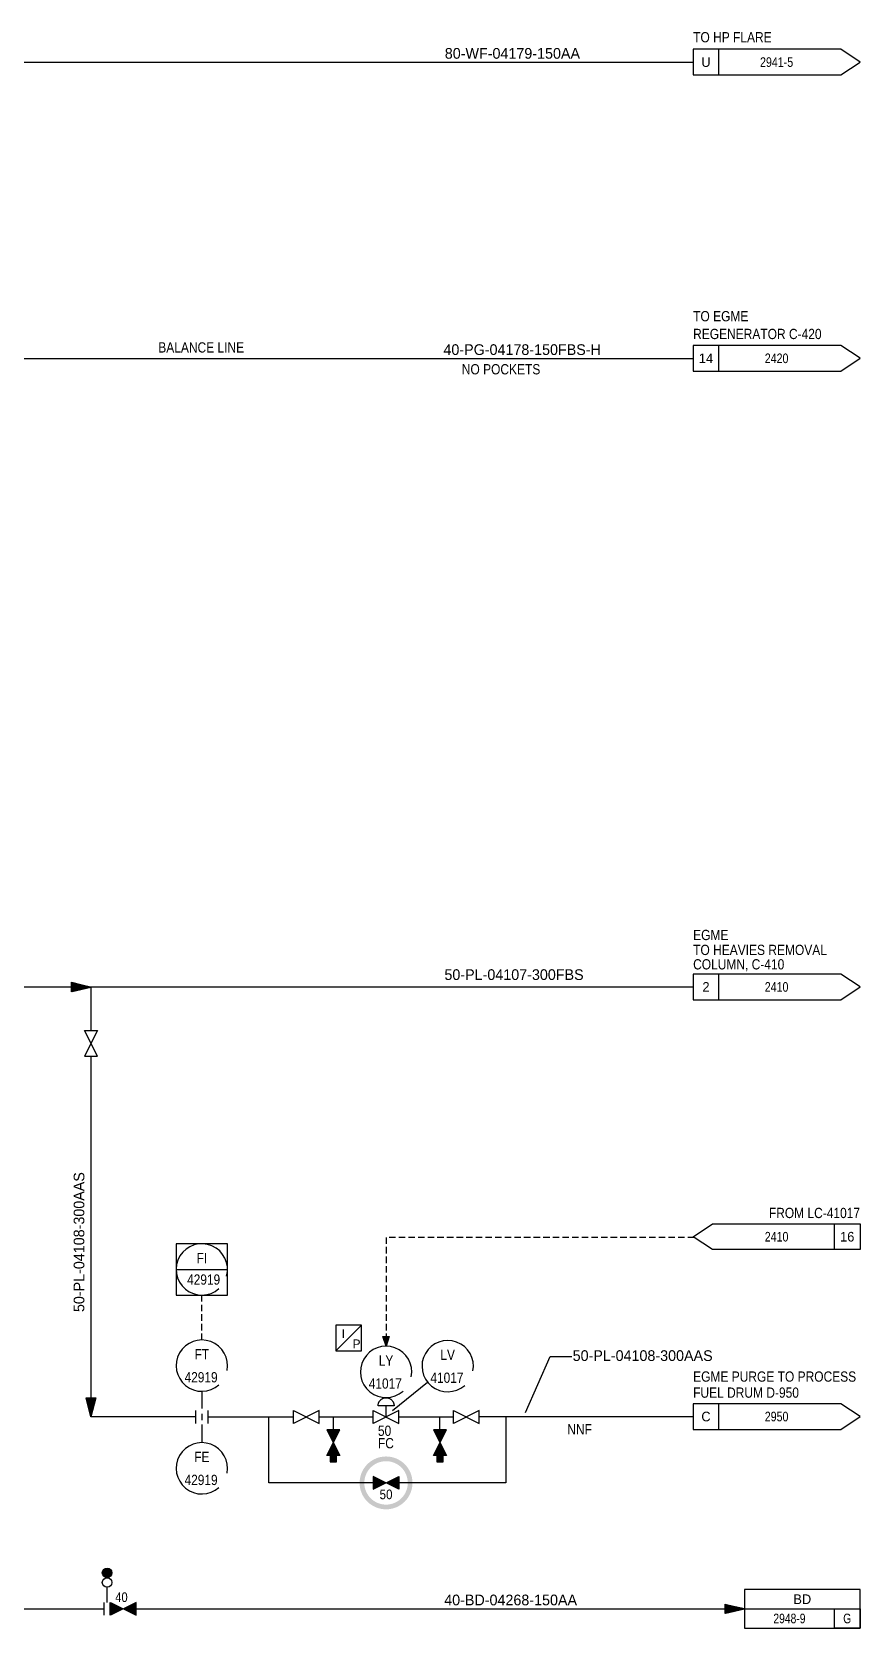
# Model space of a CAD drawing. Extents: x 31 to 826, y 98 to 532.
# Drawn here: x 632.6 to 826.1, y 138.6 to 511.8 of the extents above; entities that cross this region are included whole.
import ezdxf
from ezdxf.enums import TextEntityAlignment as Align

# ---------------------------------------------------------------- set-up
doc = ezdxf.new("R2010")
doc.units = 0
doc.header["$LTSCALE"] = 12
doc.header["$MEASUREMENT"] = 0
doc.linetypes.add('HIDDEN2', pattern=[0.1875, 0.125, -0.0625])
for name, color, linetype in [('ATEXT', 7, 'Continuous'), ('CODE', 1, 'Continuous'), ('ELECT', 3, 'HIDDEN2'), ('GRA', 7, 'Continuous'), ('INS', 2, 'Continuous'), ('INSATT', 2, 'Continuous'), ('INSBUB', 2, 'Continuous'), ('LINENO', 2, 'Continuous'), ('MIN', 6, 'Continuous'), ('PIP', 1, 'Continuous'), ('TEXT', 7, 'Continuous')]:
    doc.layers.add(name, color=color, linetype=linetype)
doc.styles.add('AUDIT_D_030815140751-1', font='Dengl.ttf')
doc.styles.add('INS_TAG', font='Dengl.ttf')
doc.styles.add('LETTER', font='Dengl.ttf')
doc.styles.get("Standard").update_dxf_attribs({"font": 'Dengl.ttf'})
doc.styles.add('style1', font='Dengl.ttf', dxfattribs={"height": 0.09375})
doc.styles.add('VAL_TAG', font='Dengl.ttf')
doc.dimstyles.new('JCO', dxfattribs={"dimtxt": 0.09375, "dimasz": 0.09375, "dimexe": 0.0625, "dimexo": 0.0625, "dimgap": 0.09375, "dimtad": 1, "dimtoh": 1, "dimdec": 4, "dimrnd": 0.0001, "dimzin": 3, "dimdsep": 46, "dimtxsty": 'Standard', "dimcen": -0.125, "dimdle": 0.0625, "dimclrd": 2, "dimclre": 2, "dimclrt": 4, "dimadec": 0, "dimazin": 0, "dimtfac": 1, "dimtdec": 4, "dimtix": 1, "dimtofl": 0, "dimtmove": 0, "dimatfit": 3, "dimfxl": 1, "dimtolj": 1, "dimtzin": 0, "dimarcsym": 0})

# ---------------------------------------------------------------- blocks, each defined once
blk = doc.blocks.new('-IVC1')
for p, q in [((-0.125, 0), (-0.125, 0)), ((0.125, 0), (0.125, 0))]:
    blk.add_line(p, q)
for points in [[(0.078, 0.109), (0.078, 0.113), (0.078, 0.118), (0.077, 0.122), (0.076, 0.126), (0.075, 0.13), (0.074, 0.134), (0.073, 0.137), (0.071, 0.141), (0.07, 0.145), (0.068, 0.148), (0.066, 0.152), (0.063, 0.155), (0.061, 0.159), (0.058, 0.162), (0.055, 0.165), (0.052, 0.167), (0.049, 0.17), (0.046, 0.173), (0.043, 0.175), (0.039, 0.177), (0.035, 0.179), (0.032, 0.181), (0.028, 0.182), (0.024, 0.184), (0.02, 0.185), (0.016, 0.186), (0.012, 0.187), (0.008, 0.187), (0.004, 0.187), (0, 0.188), (-0.004, 0.187), (-0.008, 0.187), (-0.012, 0.187), (-0.016, 0.186), (-0.02, 0.185), (-0.024, 0.184), (-0.028, 0.182), (-0.032, 0.181), (-0.035, 0.179), (-0.039, 0.177), (-0.043, 0.175), (-0.046, 0.173), (-0.049, 0.17), (-0.052, 0.167), (-0.055, 0.165), (-0.058, 0.162), (-0.061, 0.159), (-0.063, 0.155), (-0.066, 0.152), (-0.068, 0.148), (-0.07, 0.145), (-0.071, 0.141), (-0.073, 0.137), (-0.074, 0.134), (-0.075, 0.13), (-0.076, 0.126), (-0.077, 0.122), (-0.078, 0.118), (-0.078, 0.113), (-0.078, 0.109)], [(-0.125, -0.063), (-0.125, -0.063), (-0.125, 0.063), (0.125, -0.063), (0.125, 0.063), (-0.125, -0.063)], [(-0.078, 0.109), (-0.078, 0.109), (0.078, 0.109)], [(0, 0), (0, 0), (0, 0.109)]]:
    blk.add_lwpolyline(points)
at = {"layer": 'ATEXT', "color": 7, "linetype": 'Continuous'}
blk.add_line((0, 0.188), (0, 0.188), dxfattribs=at)
blk = doc.blocks.new('VG1')
at = {"layer": 'PIP', "color": 1, "linetype": 'Continuous'}
blk.add_lwpolyline([(-0.125, -0.063), (-0.125, -0.063), (-0.125, 0.063), (0.125, -0.063), (0.125, 0.063), (-0.125, -0.063)], dxfattribs=at)
blk = doc.blocks.new('A2')
at = {"layer": 'GRA', "color": 7, "linetype": 'Continuous'}
blk.add_lwpolyline([(0, 0), (-0.188, -0.047), (-0.188, 0.047), (0, 0), (-0.182, 0.04), (-0.182, -0.042), (0, 0), (-0.175, 0.034), (-0.175, -0.034), (0, 0), (-0.169, 0.028), (-0.169, -0.028), (0, 0), (-0.162, 0.022), (-0.162, -0.021), (0, 0), (-0.156, 0.016), (-0.156, -0.015), (0, 0), (-0.15, 0.011), (-0.15, -0.01), (0, 0), (-0.144, 0.006), (-0.144, -0.005), (0, 0), (-0.139, 0)], dxfattribs=at)
blk = doc.blocks.new('mis007')
blk.add_line((-1.375, -0.125), (-1.375, 0.125))
blk.add_lwpolyline([(-0.1875, -0.125), (0, 0), (-0.1875, 0.125), (-1.625, 0.125), (-1.625, -0.125)], close=True)
at = {"style": 'style1'}
for tag, p in [('#', (-1.5, -0.046875)), ('DWG.NUMBER', (-0.6875, -0.046875))]:
    blk.add_attdef(tag, text='', height=0.09375, dxfattribs=at).set_placement(p, align=Align.CENTER)
blk = doc.blocks.new('mis057')
blk.add_lwpolyline([(0, 0.188), (0, -0.188), (1.125, -0.188), (1.125, 0.188), (0, 0.188), (0, 0), (1.125, 0), (1.125, -0.188), (0.875, -0.188), (0.875, 0)])
at = {"style": 'LETTER'}
blk.add_attdef('1', (0.518, 0.046), '', height=0.0938, dxfattribs=at)
at = {"style": 'LETTER', "width": 0.8}
for tag, p in [('2', (0.031, -0.142)), ('3', (0.956, -0.143))]:
    blk.add_attdef(tag, p, '', height=0.0938, dxfattribs=at)
blk = doc.blocks.new('VALLGLC')
for p, q in [((-0.125, -0.062), (0.125, 0.062)), ((0.125, -0.062), (-0.125, 0.062)), ((-0.125, 0.062), (-0.125, -0.062)), ((0.125, 0.062), (0.125, -0.062))]:
    blk.add_line(p, q)
at = {"const_width": 0.469}
blk.add_lwpolyline([(0.023, 0, 1), (-0.023, 0, 1)], format="xyb", close=True, dxfattribs=at)
for p in [(-0.125, 0), (0.125, 0)]:
    blk.add_point(p)
for points in [[(0, 0), (-0.125, -0.062), (-0.125, 0.062)], [(0, 0), (0.125, -0.062), (0.125, 0.062)]]:
    blk.add_solid(points)
at = {"layer": 'CODE', "style": 'VAL_TAG'}
for tag, p in [('DISPLAY', (0, 0.093)), ('VALVE_CODE', (0, -0.182))]:
    blk.add_attdef(tag, text='', height=0.09, dxfattribs=at).set_placement(p, align=Align.CENTER)
at = {"layer": 'CODE', "style": 'VAL_TAG', "flags": 1}
for tag, p in [('VALVE_SIZE', (0, -0.314)), ('VALVE_LINE', (0, -0.453)), ('VALVE_SPEC', (0, -0.578)), ('VALVE_FITT', (0, -0.703)), ('VALVE_DWG', (0, -0.828))]:
    blk.add_attdef(tag, text='', height=0.09, dxfattribs=at).set_placement(p, align=Align.CENTER)
blk = doc.blocks.new('plug')
for p, q in [((0, 0.03125), (0.0625, 0.03125)), ((0, -0.03125), (0, 0.03125)), ((0.0625, 0.03125), (0.0625, -0.03125)), ((0.0625, -0.03125), (0, -0.03125))]:
    blk.add_line(p, q)
at = {"const_width": 0.0625}
blk.add_lwpolyline([(0.03125, -0.03125), (0.03125, 0.03125)], dxfattribs=at)
blk = doc.blocks.new('VN1A')
at = {"layer": 'PIP', "color": 1, "linetype": 'Continuous'}
for points in [[(0.065, -0.124), (0.065, -0.124), (-0.06, 0.126), (0.065, 0.126), (-0.06, -0.124), (0.065, -0.124)], [(0.054, 0.117), (-0.051, 0.117), (-0.046, 0.107), (0.049, 0.107), (0.046, 0.099), (-0.041, 0.099), (-0.037, 0.089), (0.042, 0.089), (0.038, 0.081), (-0.033, 0.081), (-0.029, 0.072), (0.034, 0.072), (0.03, 0.064), (-0.025, 0.064), (-0.022, 0.056), (0.026, 0.056), (0.022, 0.049), (-0.018, 0.049), (-0.014, 0.041), (0.018, 0.041), (0.014, 0.034), (-0.01, 0.034), (-0.006, 0.025), (0.01, 0.025), (0.008, 0.019), (-0.003, 0.019), (0, 0.012), (0.005, 0.012), (0.002, 0.007)], [(0.054, -0.115), (-0.051, -0.115), (-0.046, -0.105), (0.049, -0.105), (0.046, -0.097), (-0.041, -0.097), (-0.037, -0.088), (0.042, -0.088), (0.038, -0.08), (-0.033, -0.08), (-0.029, -0.071), (0.034, -0.071), (0.03, -0.063), (-0.025, -0.063), (-0.022, -0.055), (0.026, -0.055), (0.022, -0.047), (-0.018, -0.047), (-0.014, -0.04), (0.018, -0.04), (0.014, -0.032), (-0.01, -0.032), (-0.006, -0.024), (0.01, -0.024), (0.008, -0.017), (-0.003, -0.017), (0, -0.011), (0.005, -0.011), (0.002, -0.005)]]:
    blk.add_lwpolyline(points, dxfattribs=at)
blk = doc.blocks.new('AA3')
at = {"layer": 'GRA', "color": 7, "linetype": 'Continuous'}
blk.add_lwpolyline([(0, 0), (0.094, 0.031), (0.094, -0.031), (0, 0), (0.088, 0.02), (0.088, -0.02), (0, 0), (0.082, 0.012), (0.082, -0.012), (0, 0), (0.076, 0.006), (0.076, -0.006), (0, 0), (0.072, 0)], dxfattribs=at)
blk = doc.blocks.new('INS01B')
at = {"layer": 'INSBUB'}
blk.add_arc((0, 0), 0.25, 349.1931, 311.4096, dxfattribs=at)
at = {"layer": 'INSATT', "style": 'INS_TAG', "flags": 1}
blk.add_attdef('INS_HOST', text='', height=0.1, dxfattribs=at).set_placement((0, 0.269), align=Align.CENTER)
at = {"layer": 'INSATT', "style": 'INS_TAG', "width": 0.8649}
blk.add_attdef('INS_SERVICE', text='', height=0.1, dxfattribs=at).set_placement((0, 0.061), align=Align.CENTER)
blk.add_attdef('INS_NUM', (-0.168, -0.163), '', height=0.1, dxfattribs=at)
blk = doc.blocks.new('INS07_new')
blk.add_lwpolyline([(-0.25, 0.25), (-0.25, -0.25), (0.25, -0.25), (0.25, 0.25)], close=True)
blk.add_lwpolyline([(-0.25, 0), (0.25, 0)])
blk.add_arc((0, 0), 0.25, 345.0872, 311.8048)
at = {"style": 'INS_TAG', "flags": 1}
blk.add_attdef('INS_HOST', text='', height=0.1, dxfattribs=at).set_placement((0, 0.269), align=Align.CENTER)
at = {"style": 'INS_TAG', "width": 0.8649}
for tag, p in [('INS_SERVICE', (0, 0.061)), ('INS_NUM', (0, -0.162))]:
    blk.add_attdef(tag, text='', height=0.1, dxfattribs=at).set_placement(p, align=Align.CENTER)
blk = doc.blocks.new('IP-2')
at = {"layer": 'INS', "color": 2, "linetype": 'Continuous'}
for p, q in [((-0.125, -0.125), (0.125, 0.125)), ((0.125, 0.125), (-0.125, 0.125)), ((-0.125, 0.125), (-0.125, -0.125)), ((0.125, -0.125), (0.125, 0.125)), ((-0.125, -0.125), (0.125, -0.125))]:
    blk.add_line(p, q, dxfattribs=at)
at = {"style": 'LETTER'}
for s, p in [('I', (-0.069, 0.001)), ('P', (0.038, -0.099))]:
    blk.add_text(s, height=0.0854, dxfattribs=at).set_placement(p)
blk = doc.blocks.new('fsm003')
at = {"layer": 'PIP'}
for p, q in [((0, 0.062), (0, -0.062)), ((0.062, -0.062), (0.062, 0.062))]:
    blk.add_line(p, q, dxfattribs=at)
at = {"layer": 'PIP', "const_width": 0.0469}
blk.add_lwpolyline([(0.008, 0.35, 1), (0.055, 0.35, 1)], format="xyb", close=True, dxfattribs=at)
at = {"layer": 'PIP'}
blk.add_lwpolyline([(0.031, 0.062), (0.031, 0.209)], dxfattribs=at)
for centre in [(0.031, 0.35), (0.031, 0.256)]:
    blk.add_circle(centre, 0.0469, dxfattribs=at)

msp = doc.modelspace()

# ---------------------------------------------------------------- linework, layer by layer
at = {"layer": 'ELECT'}
msp.add_line((672.33, 205.96), (672.33, 216.46), dxfattribs=at)
msp.add_lwpolyline([(787.35, 229.96), (715.37, 229.96), (715.37, 204.5)], dxfattribs=at)
at = {"layer": 'INS', "color": 2, "linetype": 'Continuous'}
for p, q in [((716.87, 189.46), (725.09, 196.09)), ((672.33, 193.96), (672.33, 189.95)), ((672.33, 186.21), (672.33, 181.96))]:
    msp.add_line(p, q, dxfattribs=at)
at = {"layer": 'INS'}
for p, q in [((670.83, 189.46), (670.83, 186.45)), ((672.33, 188.71), (672.33, 187.2)), ((673.83, 186.45), (673.83, 189.46))]:
    msp.add_line(p, q, dxfattribs=at)
at = {"layer": 'MIN', "color": 6, "linetype": 'Continuous'}
for p, q in [((505.19, 504.7), (787.12, 504.7)), ((597.52, 435.46), (787.12, 435.46)), ((787.12, 288.46), (571.92, 288.46)), ((670.83, 187.96), (646.41, 187.96)), ((673.83, 187.96), (693.76, 187.96)), ((688.01, 172.55), (688.01, 187.96)), ((699.76, 187.96), (712.37, 187.96)), ((703.06, 184.96), (703.06, 187.96)), ((718.37, 187.96), (731.1, 187.96)), ((727.97, 184.96), (727.97, 187.96)), ((787.12, 187.96), (737.1, 187.96)), ((743.35, 187.96), (743.35, 172.55)), ((712.37, 172.55), (688.01, 172.55)), ((743.35, 172.55), (718.37, 172.55))]:
    msp.add_line(p, q, dxfattribs=at)
at = {"layer": 'MIN'}
for p, q in [((646.41, 288.46), (646.41, 278.33)), ((646.41, 272.33), (646.41, 187.96)), ((511.91, 143.11), (649.46, 143.11)), ((656.96, 143.11), (799.12, 143.11))]:
    msp.add_line(p, q, dxfattribs=at)

# ---------------------------------------------------------------- block references
at = {"color": 7, "linetype": 'Continuous'}
ref = msp.add_blockref('mis007', (826.12, 504.72), dxfattribs=dict(at, xscale=24, yscale=24, zscale=24))
ref.add_attrib('#', 'U', dxfattribs={"height": 2.25, "style": 'style1'}).set_placement((790.12, 503.6), align=Align.CENTER)
ref.add_attrib('DWG.NUMBER', '2941-5', dxfattribs={"height": 2.25, "style": 'style1', "width": 0.825}).set_placement((806.62, 504.72), align=Align.MIDDLE_CENTER)
ref = msp.add_blockref('mis007', (826.12, 435.47), dxfattribs=dict(at, xscale=24, yscale=24, zscale=24))
ref.add_attrib('#', '14', dxfattribs={"height": 2.25, "style": 'style1'}).set_placement((790.12, 434.34), align=Align.CENTER)
ref.add_attrib('DWG.NUMBER', '2420', dxfattribs={"height": 2.25, "style": 'style1', "width": 0.825}).set_placement((806.62, 434.34), align=Align.CENTER)
ref = msp.add_blockref('mis007', (826.12, 288.5), dxfattribs=dict(at, xscale=24, yscale=24, zscale=24))
ref.add_attrib('#', '2', dxfattribs={"height": 2.25, "style": 'style1'}).set_placement((790.12, 287.38), align=Align.CENTER)
ref.add_attrib('DWG.NUMBER', '2410', dxfattribs={"height": 2.25, "style": 'style1', "width": 0.825}).set_placement((806.62, 287.38), align=Align.CENTER)
ref = msp.add_blockref('mis007', (787.12, 230.11), dxfattribs=dict(at, xscale=-24, yscale=24, zscale=24))
ref.add_attrib('#', '16', dxfattribs={"height": 2.25, "style": 'style1'}).set_placement((823.12, 228.98), align=Align.CENTER)
ref.add_attrib('DWG.NUMBER', '2410', dxfattribs={"height": 2.25, "style": 'style1', "width": 0.825}).set_placement((806.62, 228.98), align=Align.CENTER)
at = {"xscale": 24, "yscale": 24, "zscale": 24}
msp.add_blockref('IP-2', (706.67, 206.41), dxfattribs=at)
at = {"color": 7, "linetype": 'Continuous', "xscale": -23.9998928832, "zscale": 24}
for name, p, yscale, rotation in [('A2', (646.41, 187.96), -23.9998928832, 89.99999713521694), ('VN1A', (653.94, 143.06), 23.9998928832, 269.91540723391)]:
    msp.add_blockref(name, p, dxfattribs=dict(at, yscale=yscale, rotation=rotation))
at = {"color": 7, "linetype": 'Continuous'}
ref = msp.add_blockref('mis007', (826.12, 188.06), dxfattribs=dict(at, xscale=24, yscale=24, zscale=24))
ref.add_attrib('#', 'C', dxfattribs={"height": 2.25, "style": 'style1'}).set_placement((790.12, 186.94), align=Align.CENTER)
ref.add_attrib('DWG.NUMBER', '2950', dxfattribs={"height": 2.25, "style": 'style1', "width": 0.825}).set_placement((806.62, 186.94), align=Align.CENTER)
at = {"color": 7, "linetype": 'Continuous', "zscale": 24}
for name, p, xscale, yscale in [('VG1', (696.76, 187.96), -23.9998928832, 23.9998928832), ('VG1', (734.1, 187.96), -23.9998928832, 23.9998928832), ('VN1A', (703.12, 181.94), -23.9998928832, 23.9998928832), ('VN1A', (728.03, 181.94), -23.9998928832, 23.9998928832), ('A2', (799.12, 143.11), 23.99989288319999, 23.99989288319999)]:
    msp.add_blockref(name, p, dxfattribs=dict(at, xscale=xscale, yscale=yscale))
at = {"layer": 'INS'}
ref = msp.add_blockref('INS07_new', (672.33, 222.46), dxfattribs=dict(at, xscale=24, yscale=24, zscale=24))
ref.add_attrib('INS_SERVICE', 'FI', dxfattribs={"layer": 'INSATT', "height": 2.4, "style": 'INS_TAG', "width": 0.8649}).set_placement((672.33, 223.92), align=Align.CENTER)
ref.add_attrib('INS_NUM', '42919', dxfattribs={"layer": 'INSATT', "height": 2.4, "style": 'INS_TAG', "width": 0.8649}).set_placement((672.75, 218.89), align=Align.CENTER)
at = {"layer": 'INS', "xscale": 24, "yscale": 24, "zscale": 24}
for p, values in [((672.33, 199.96), {'INS_SERVICE': 'FT', 'INS_NUM': '42919'}), ((729.77, 199.85), {'INS_SERVICE': 'LV', 'INS_NUM': '41017'}), ((715.37, 198.5), {'INS_SERVICE': 'LY', 'INS_NUM': '41017'}), ((672.33, 175.96), {'INS_SERVICE': 'FE', 'INS_NUM': '42919'})]:
    msp.add_blockref('INS01B', p, dxfattribs=at).add_auto_attribs(values)
at = {"layer": 'PIP', "zscale": 24}
for name, p, xscale, yscale in [('A2', (646.41, 288.46), 24, 24), ('-IVC1', (715.37, 187.96), -23.9998928832, 23.9998928832)]:
    msp.add_blockref(name, p, dxfattribs=dict(at, xscale=xscale, yscale=yscale))
at = {"layer": 'PIP', "xscale": 24, "yscale": 24, "zscale": 24, "rotation": 270}
msp.add_blockref('VG1', (646.41, 275.33), dxfattribs=at)
at = {"layer": 'PIP'}
ref = msp.add_blockref('VALLGLC', (715.37, 172.55), dxfattribs=dict(at, xscale=24, yscale=24, zscale=24))
ref.add_attrib('DISPLAY', '50', dxfattribs={"layer": 'TEXT', "height": 2.25, "style": 'VAL_TAG', "width": 0.9}).set_placement((715.37, 168.74), align=Align.CENTER)
at = {"layer": 'TEXT', "zscale": 24, "rotation": 90}
for name, p, xscale, yscale in [('AA3', (715.37, 204.5), 23.9998928832, 23.9998928832), ('plug', (703.06, 178.96), -24, 24), ('plug', (727.97, 178.96), -24, 24)]:
    msp.add_blockref(name, p, dxfattribs=dict(at, xscale=xscale, yscale=yscale))
at = {"layer": 'TEXT', "xscale": 24, "yscale": 24, "zscale": 24}
msp.add_blockref('fsm003', (649.46, 143.12), dxfattribs=at)
at = {"layer": 'TEXT'}
ref = msp.add_blockref('mis057', (799.12, 143.11), dxfattribs=dict(at, xscale=24, yscale=24, zscale=24))
ref.add_attrib('1', 'BD', dxfattribs={"layer": '0', "height": 2.25, "style": 'LETTER'}).set_placement((812.62, 145.36), align=Align.MIDDLE_CENTER)
ref.add_attrib('2', '2948-9', dxfattribs={"layer": '0', "height": 2.25, "style": 'LETTER', "width": 0.8}).set_placement((809.62, 140.86), align=Align.MIDDLE_CENTER)
ref.add_attrib('3', 'G', dxfattribs={"layer": '0', "height": 2.25, "style": 'LETTER', "width": 0.8}).set_placement((823.12, 140.86), align=Align.MIDDLE_CENTER)

# ---------------------------------------------------------------- texts
at = {"style": 'LETTER'}
for s, p in [('80-WF-04179-150AA', (729.1, 505.51)), ('40-PG-04178-150FBS-H', (728.78, 436.25)), ('50-PL-04107-300FBS', (729.01, 290.13)), ('50-PL-04108-300AAS', (758.97, 201.06)), ('40-BD-04268-150AA', (728.96, 143.93))]:
    msp.add_text(s, height=2.5, dxfattribs=at).set_placement(p)
msp.add_text('50-PL-04108-300AAS', height=2.5, rotation=90, dxfattribs=at).set_placement((644.88, 212.49))
at = {"layer": 'TEXT', "linetype": 'Continuous', "width": 0.871875}
for s, p in [('TO HP FLARE', (787.12, 509.34)), ('TO EGME', (787.12, 444.12)), ('REGENERATOR C-420', (787.12, 439.96)), ('BALANCE LINE', (662.15, 436.81)), ('NO POCKETS', (733.07, 431.71)), ('EGME', (787.12, 299.45)), ('TO HEAVIES REMOVAL', (787.12, 295.96)), ('COLUMN, C-410', (787.12, 292.59)), ('EGME PURGE TO PROCESS', (787.12, 196.21)), ('FUEL DRUM D-950', (787.12, 192.46)), ('50', (713.47, 183.54)), ('FC', (713.47, 180.64)), ('NNF', (757.71, 183.89))]:
    msp.add_text(s, height=2.4, dxfattribs=at).set_placement(p)
msp.add_text('FROM LC-41017', height=2.4, dxfattribs=at).set_placement((826.12, 234.46), align=Align.RIGHT)
at = {"layer": 'TEXT', "linetype": 'Continuous', "style": 'AUDIT_D_030815140751-1', "width": 0.8649}
msp.add_text('40', height=2.25, dxfattribs=at).set_placement((652.1, 144.03), align=Align.BOTTOM_LEFT)

# ---------------------------------------------------------------- leaders
at = {"layer": 'LINENO'}
msp.add_leader([(747.97, 189.02), (753.73, 202.1), (758.8, 202.1)], dimstyle='JCO', dxfattribs=at)

doc.saveas('drawing.dxf')
